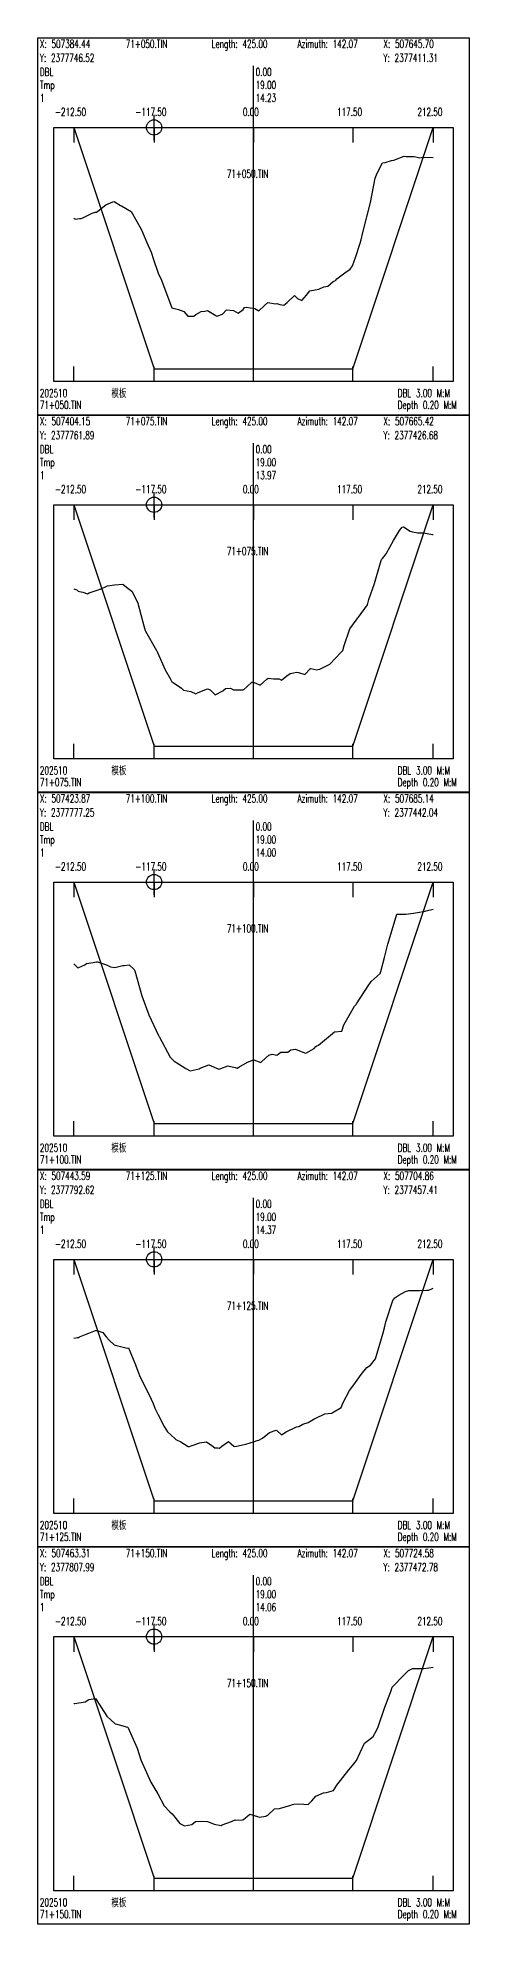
# Model space of a CAD drawing. Extents: x 1 to 194, y -24202 to 0.
# Drawn here: x 1 to 171, y -20341 to -19599 of the extents above; entities that cross this region are included whole.
import ezdxf

# ---------------------------------------------------------------- set-up
doc = ezdxf.new("R2010")
doc.units = 0
doc.header["$MEASUREMENT"] = 0
doc.layers.add('LABELS', color=7, linetype='Continuous')
doc.layers.add('XSECTION', color=7, linetype='Continuous')
doc.styles.get("Standard").update_dxf_attribs({"font": 'txt.shx'})

msp = doc.modelspace()

# ---------------------------------------------------------------- linework, layer by layer
at = {"color": 1}
for p, q in [((41.83, -19634.13), (51.83, -19634.13)), ((46.83, -19639.13), (46.83, -19629.13)), ((41.83, -19782.61), (51.83, -19782.61)), ((46.83, -19787.61), (46.83, -19777.61)), ((41.83, -19931.08), (51.83, -19931.08)), ((46.83, -19936.08), (46.83, -19926.08)), ((41.83, -20079.56), (51.83, -20079.56)), ((46.83, -20084.56), (46.83, -20074.56)), ((41.83, -20228.03), (51.83, -20228.03)), ((46.83, -20233.03), (46.83, -20223.03))]:
    msp.add_line(p, q, dxfattribs=at)
for centre in [(46.83, -19634.13), (46.83, -19782.61), (46.83, -19931.08), (46.83, -20079.56), (46.83, -20228.03)]:
    msp.add_circle(centre, 3, dxfattribs=at)
at = {"layer": 'XSECTION', "color": 0, "linetype": 'Continuous'}
for points in [[(1, -19598.84), (171, -19598.84), (171, -19747.31), (1, -19747.31), (1, -19598.84)], [(86, -19734.13), (86, -19609.9)], [(86, -19734.13), (86, -19609.9)], [(7.3, -19634.13), (164.7, -19634.13), (164.7, -19734.13), (7.3, -19734.13), (7.3, -19634.13)], [(15.17, -19634.13), (15.17, -19640.07)], [(15.17, -19634.13), (46.83, -19729.13)], [(15.17, -19634.13), (46.83, -19729.13)], [(46.83, -19634.13), (46.83, -19640.07)], [(86, -19634.13), (86, -19640.07)], [(125.17, -19634.13), (125.17, -19640.07)], [(125.17, -19729.13), (156.83, -19634.13)], [(125.17, -19729.13), (156.83, -19634.13)], [(156.83, -19634.13), (156.83, -19640.07)], [(15.17, -19734.13), (15.17, -19728.19)], [(46.83, -19734.13), (46.83, -19728.19)], [(46.83, -19729.13), (86, -19729.13)], [(46.83, -19729.13), (46.83, -19729.13)], [(46.83, -19729.13), (86, -19729.13)], [(86, -19734.13), (86, -19728.19)], [(86, -19729.13), (125.17, -19729.13)], [(86, -19729.13), (125.17, -19729.13)], [(125.17, -19734.13), (125.17, -19728.19)], [(125.17, -19729.13), (125.17, -19729.13)], [(156.83, -19734.13), (156.83, -19728.19)], [(1, -19747.32), (171, -19747.32), (171, -19895.78), (1, -19895.78), (1, -19747.32)], [(86, -19882.61), (86, -19758.37)], [(86, -19882.61), (86, -19758.37)], [(7.3, -19782.61), (164.7, -19782.61), (164.7, -19882.61), (7.3, -19882.61), (7.3, -19782.61)], [(15.17, -19782.61), (15.17, -19788.54)], [(15.17, -19782.61), (46.83, -19877.61)], [(15.17, -19782.61), (46.83, -19877.61)], [(46.83, -19782.61), (46.83, -19788.54)], [(86, -19782.61), (86, -19788.54)], [(125.17, -19782.61), (125.17, -19788.54)], [(125.17, -19877.61), (156.83, -19782.61)], [(125.17, -19877.61), (156.83, -19782.61)], [(156.83, -19782.61), (156.83, -19788.54)], [(15.17, -19882.61), (15.17, -19876.67)], [(46.83, -19882.61), (46.83, -19876.67)], [(46.83, -19877.61), (86, -19877.61)], [(46.83, -19877.61), (46.83, -19877.61)], [(46.83, -19877.61), (86, -19877.61)], [(86, -19882.61), (86, -19876.67)], [(86, -19877.61), (125.17, -19877.61)], [(86, -19877.61), (125.17, -19877.61)], [(125.17, -19882.61), (125.17, -19876.67)], [(125.17, -19877.61), (125.17, -19877.61)], [(156.83, -19882.61), (156.83, -19876.67)], [(1, -19895.79), (171, -19895.79), (171, -20044.26), (1, -20044.26), (1, -19895.79)], [(86, -20031.08), (86, -19906.85)], [(86, -20031.08), (86, -19906.85)], [(7.3, -19931.08), (164.7, -19931.08), (164.7, -20031.08), (7.3, -20031.08), (7.3, -19931.08)], [(15.17, -19931.08), (15.17, -19937.02)], [(15.17, -19931.08), (46.83, -20026.08)], [(15.17, -19931.08), (46.83, -20026.08)], [(46.83, -19931.08), (46.83, -19937.02)], [(86, -19931.08), (86, -19937.02)], [(125.17, -19931.08), (125.17, -19937.02)], [(125.17, -20026.08), (156.83, -19931.08)], [(125.17, -20026.08), (156.83, -19931.08)], [(156.83, -19931.08), (156.83, -19937.02)], [(15.17, -20031.08), (15.17, -20025.14)], [(46.83, -20031.08), (46.83, -20025.14)], [(46.83, -20026.08), (86, -20026.08)], [(46.83, -20026.08), (46.83, -20026.08)], [(46.83, -20026.08), (86, -20026.08)], [(86, -20031.08), (86, -20025.14)], [(86, -20026.08), (125.17, -20026.08)], [(86, -20026.08), (125.17, -20026.08)], [(125.17, -20031.08), (125.17, -20025.14)], [(125.17, -20026.08), (125.17, -20026.08)], [(156.83, -20031.08), (156.83, -20025.14)], [(1, -20044.27), (171, -20044.27), (171, -20192.74), (1, -20192.74), (1, -20044.27)], [(86, -20179.56), (86, -20055.32)], [(86, -20179.56), (86, -20055.32)], [(7.3, -20079.56), (164.7, -20079.56), (164.7, -20179.56), (7.3, -20179.56), (7.3, -20079.56)], [(15.17, -20079.56), (15.17, -20085.5)], [(15.17, -20079.56), (46.83, -20174.56)], [(15.17, -20079.56), (46.83, -20174.56)], [(46.83, -20079.56), (46.83, -20085.5)], [(86, -20079.56), (86, -20085.5)], [(125.17, -20079.56), (125.17, -20085.5)], [(125.17, -20174.56), (156.83, -20079.56)], [(125.17, -20174.56), (156.83, -20079.56)], [(156.83, -20079.56), (156.83, -20085.5)], [(15.17, -20179.56), (15.17, -20173.62)], [(46.83, -20179.56), (46.83, -20173.62)], [(46.83, -20174.56), (86, -20174.56)], [(46.83, -20174.56), (46.83, -20174.56)], [(46.83, -20174.56), (86, -20174.56)], [(86, -20179.56), (86, -20173.62)], [(86, -20174.56), (125.17, -20174.56)], [(86, -20174.56), (125.17, -20174.56)], [(125.17, -20179.56), (125.17, -20173.62)], [(125.17, -20174.56), (125.17, -20174.56)], [(156.83, -20179.56), (156.83, -20173.62)], [(1, -20192.75), (171, -20192.75), (171, -20341.21), (1, -20341.21), (1, -20192.75)], [(86, -20328.03), (86, -20203.8)], [(86, -20328.03), (86, -20203.8)], [(7.3, -20228.03), (164.7, -20228.03), (164.7, -20328.03), (7.3, -20328.03), (7.3, -20228.03)], [(15.17, -20228.03), (15.17, -20233.97)], [(15.17, -20228.03), (46.83, -20323.03)], [(15.17, -20228.03), (46.83, -20323.03)], [(46.83, -20228.03), (46.83, -20233.97)], [(86, -20228.03), (86, -20233.97)], [(125.17, -20228.03), (125.17, -20233.97)], [(125.17, -20323.03), (156.83, -20228.03)], [(125.17, -20323.03), (156.83, -20228.03)], [(156.83, -20228.03), (156.83, -20233.97)], [(15.17, -20328.03), (15.17, -20322.1)], [(46.83, -20328.03), (46.83, -20322.1)], [(46.83, -20323.03), (86, -20323.03)], [(46.83, -20323.03), (46.83, -20323.03)], [(46.83, -20323.03), (86, -20323.03)], [(86, -20328.03), (86, -20322.1)], [(86, -20323.03), (125.17, -20323.03)], [(86, -20323.03), (125.17, -20323.03)], [(125.17, -20328.03), (125.17, -20322.1)], [(125.17, -20323.03), (125.17, -20323.03)], [(156.83, -20328.03), (156.83, -20322.1)]]:
    msp.add_lwpolyline(points, dxfattribs=at)
at = {"layer": 'XSECTION', "color": 1, "linetype": 'Continuous'}
for points in [[(15.17, -19669.88), (15.39, -19669.98), (15.88, -19670.28), (17.53, -19670.03), (18.16, -19669.93), (18.55, -19669.78), (22.5, -19667.93), (23.64, -19667.53), (24.2, -19667.43), (24.74, -19667.03), (27.84, -19664.58), (30.59, -19663.38), (31.07, -19663.33), (33.63, -19664.83), (33.85, -19664.93), (34, -19665.03), (37.82, -19667.23), (40.02, -19671.18), (41.92, -19674.48), (44, -19679.38), (45.63, -19683.28), (46.61, -19686.08), (48.48, -19691.53), (49.7, -19694.23), (53.85, -19705.18), (56.47, -19705.78), (58.51, -19706.53), (60.14, -19708.43), (62.5, -19708.38), (63.33, -19707.78), (65.41, -19706.58), (66.82, -19706.43), (67.88, -19706.18), (71.18, -19708.18), (71.36, -19708.23), (71.62, -19708.38), (73.76, -19707.68), (75.38, -19705.98), (78.08, -19706.18), (79.98, -19707.23), (81.88, -19705.73), (82.5, -19705.03), (83.05, -19704.93), (86.5, -19705.33), (88.14, -19706.28), (90.35, -19704.18), (91.67, -19703.03), (94.65, -19703.53), (95.23, -19703.43), (96.35, -19703.83), (98.01, -19704.08), (99.27, -19703.03), (102.16, -19700.33), (103.27, -19701.43), (105.02, -19702.23), (106.92, -19700.13), (108.25, -19698.48), (110.23, -19698.08), (111.71, -19697.78), (113.64, -19696.93), (115.32, -19696.63), (117.42, -19694.78), (118.24, -19694.38), (118.38, -19694.18), (118.8, -19693.73), (121.93, -19691.38), (124.05, -19689.88), (125.04, -19688.63), (126.31, -19684.88), (127.95, -19679.73), (128.45, -19678.38), (129.03, -19675.48), (132.07, -19663.73), (133.92, -19654.13), (134.75, -19652.13), (136.84, -19648.13), (137.81, -19647.93), (140.32, -19647.13), (141.3, -19647.08), (145.34, -19645.48), (146.11, -19645.53), (147.96, -19645.53), (149.16, -19645.58), (149.93, -19645.68), (151.56, -19646.13), (152.83, -19645.88), (156.83, -19645.93)], [(15.17, -19815.71), (16.44, -19816.16), (17, -19816.61), (17.49, -19816.71), (18.77, -19817.01), (20.58, -19817.61), (21.25, -19817.31), (24.88, -19816.11), (25.5, -19815.86), (25.7, -19815.81), (28.51, -19814.56), (31.3, -19814.16), (34.49, -19813.91), (36.02, -19815.11), (38.02, -19816.66), (39.38, -19819.06), (40.39, -19821.36), (42.79, -19830.21), (43.31, -19832.11), (43.43, -19832.41), (47.73, -19839.91), (47.9, -19840.16), (48.22, -19840.81), (51.25, -19847.56), (53.16, -19851.01), (53.88, -19852.36), (54.33, -19852.61), (57.64, -19854.81), (58.4, -19855.61), (61.34, -19856.11), (63.26, -19857.01), (64.22, -19856.46), (67.93, -19855.06), (68.88, -19855.51), (70.96, -19857.41), (73.95, -19855.81), (74.91, -19854.91), (77, -19854.86), (78.07, -19855.46), (81.89, -19855.46), (82.16, -19855.36), (83.43, -19854.21), (85.34, -19852.41), (85.85, -19852.41), (86.87, -19852.81), (88.59, -19853.61), (91.3, -19851.31), (91.83, -19850.81), (93.93, -19851.11), (96.16, -19851.11), (97.01, -19851.61), (99.15, -19849.91), (100.47, -19849.01), (101.72, -19848.76), (102.98, -19848.51), (103.76, -19848.66), (106.21, -19849.41), (108.46, -19847.06), (108.5, -19847.01), (108.51, -19847.01), (108.6, -19847.06), (110.98, -19847.61), (111.41, -19847.51), (112.19, -19847.26), (116.05, -19845.36), (120.48, -19840.61), (121.16, -19840.01), (121.76, -19837.96), (123.95, -19831.41), (126.79, -19827.51), (127.14, -19827.06), (127.41, -19826.81), (130.88, -19821.96), (131.49, -19819.86), (133.72, -19813.61), (135.88, -19805.86), (136.42, -19804.21), (136.79, -19803.81), (138.2, -19801.91), (141.14, -19796.66), (143.53, -19792.71), (144.56, -19791.46), (145.07, -19791.36), (147.73, -19793.06), (148.67, -19793.31), (150.78, -19793.71), (152.97, -19793.61), (156.49, -19794.36), (156.83, -19794.31)], [(15.17, -19963.23), (16.78, -19964.83), (17.22, -19964.68), (19.63, -19963.68), (20.25, -19963.13), (22.83, -19962.78), (24.2, -19962.48), (24.54, -19962.43), (25.77, -19962.93), (28.04, -19963.73), (28.66, -19963.93), (29.62, -19964.43), (31.41, -19964.78), (34.07, -19964.03), (34.58, -19963.93), (35, -19963.93), (37.01, -19963.73), (38.97, -19965.53), (39.23, -19966.08), (42.01, -19975.88), (42.95, -19978.33), (44.81, -19983.38), (48.64, -19991.43), (48.76, -19991.68), (48.9, -19991.93), (53.18, -20000.03), (54.7, -20001.53), (56.49, -20002.63), (59.37, -20004.43), (61.02, -20005.33), (64.54, -20004.58), (64.93, -20004.38), (68.37, -20003.08), (68.37, -20003.08), (72.29, -20004.78), (73.14, -20004.48), (75.91, -20003.38), (78.81, -20004.13), (79.62, -20004.28), (80.26, -20003.88), (83.67, -20001.98), (86.03, -20001.08), (86.1, -20001.08), (86.14, -20001.08), (88.83, -20002.13), (89.28, -20001.68), (92.08, -19999.18), (93.33, -19998.78), (95.17, -19999.18), (96.75, -19998.03), (99.57, -19998.08), (100.76, -19997.08), (102.57, -19996.83), (106.08, -19998.23), (106.65, -19998.48), (109.89, -19996.53), (110.56, -19995.78), (110.97, -19995.58), (111.57, -19995.28), (117.84, -19989.98), (118.04, -19989.98), (120.78, -19989.78), (121.59, -19987.28), (125.73, -19979.93), (126.39, -19979.23), (126.61, -19979.03), (131.48, -19971.58), (131.81, -19970.98), (132.4, -19970.28), (135.83, -19967.08), (136.11, -19966.23), (137.57, -19960.78), (138.76, -19956.08), (138.91, -19955.48), (139.1, -19955.08), (142.46, -19943.78), (145.19, -19943.78), (146.01, -19943.68), (148.96, -19943.33), (150.53, -19943.13), (153.67, -19942.53), (153.98, -19942.48), (156.83, -19941.78)], [(15.17, -20110.61), (16.74, -20110.36), (17.02, -20110.31), (17.51, -20110.06), (20.09, -20109.06), (21.18, -20108.61), (21.82, -20108.36), (23.82, -20107.56), (24.29, -20107.56), (26.7, -20108.36), (27.99, -20110.11), (29.3, -20111.46), (31.15, -20113.21), (32.03, -20113.41), (36.22, -20114.56), (36.77, -20114.41), (39.55, -20121.11), (40.5, -20123.51), (41.41, -20125.91), (44.84, -20132.91), (46.42, -20136.26), (47.19, -20138.16), (48.49, -20140.71), (50.79, -20145.36), (52.08, -20147.46), (54.97, -20150.06), (55.46, -20150.41), (55.69, -20150.56), (57.38, -20151.41), (60.3, -20153.21), (60.83, -20153.21), (61.39, -20152.91), (64.81, -20151.71), (65.6, -20151.66), (67.48, -20151.36), (69.54, -20152.86), (70.82, -20153.76), (71.97, -20153.76), (72.62, -20153.81), (73.49, -20153.06), (76.14, -20151.26), (78.2, -20153.01), (78.62, -20153.21), (79.33, -20153.06), (82.95, -20152.26), (86.45, -20151.26), (87.44, -20150.86), (88.05, -20150.66), (89.52, -20149.91), (92.27, -20147.71), (92.3, -20147.71), (94.9, -20146.76), (95.15, -20146.91), (96.97, -20148.61), (98.81, -20147.41), (102.9, -20145.46), (103.82, -20145.31), (105.41, -20144.36), (107.57, -20143.76), (110.1, -20142.21), (110.31, -20142.16), (110.57, -20142.06), (114.04, -20140.31), (116.71, -20140.06), (116.79, -20140.06), (117.03, -20139.91), (120.52, -20137.81), (121.31, -20135.91), (123.76, -20131.11), (125.18, -20129.46), (126.79, -20127.11), (128.43, -20124.81), (130.67, -20122.06), (132.09, -20121.26), (134.04, -20118.66), (137.08, -20108.51), (137.62, -20106.51), (138.18, -20104.16), (140.9, -20095.71), (141.73, -20094.66), (143.2, -20093.61), (145.87, -20092.21), (147.23, -20091.81), (147.89, -20091.81), (150.48, -20091.81), (151.36, -20091.81), (154.21, -20091.66), (154.94, -20091.71), (155.96, -20091.26), (156.83, -20090.91)], [(15.17, -20254.53), (15.24, -20254.48), (15.36, -20254.38), (15.6, -20254.33), (19.74, -20253.63), (21.08, -20252.73), (23.71, -20252.38), (23.79, -20252.38), (24.02, -20252.73), (28.26, -20259.38), (29.91, -20260.93), (31.48, -20262.38), (32.16, -20262.43), (36.4, -20263.63), (36.46, -20263.68), (40.19, -20271.88), (41.59, -20276.48), (43.87, -20281.48), (45.6, -20285.28), (48.26, -20289.93), (50.79, -20294.63), (52.99, -20296.98), (53.9, -20297.78), (56.96, -20301.58), (58.79, -20302.48), (61.65, -20301.98), (63.09, -20300.73), (65.63, -20300.58), (67.84, -20300.73), (70.19, -20301.68), (70.45, -20301.83), (73.27, -20302.28), (73.6, -20302.08), (77.27, -20300.83), (78.76, -20300.18), (78.85, -20300.23), (81.68, -20300.18), (82.01, -20299.98), (84.59, -20297.88), (87.63, -20298.83), (88.24, -20299.08), (90.04, -20298.83), (90.9, -20298.73), (91.22, -20298.43), (91.6, -20298.28), (94.23, -20295.73), (96.27, -20295.63), (100.67, -20294.28), (101.35, -20294.08), (101.9, -20293.98), (103.75, -20293.83), (105.88, -20293.93), (107.48, -20294.13), (108.95, -20292.58), (110.53, -20290.83), (112.64, -20289.83), (113.59, -20289.43), (114.77, -20289.33), (116.57, -20288.88), (117.51, -20288.53), (118.81, -20286.43), (123.59, -20280.48), (125.05, -20278.73), (126.54, -20276.83), (128.06, -20273.63), (129.71, -20269.93), (131.34, -20268.78), (133.07, -20267.28), (134.56, -20264.68), (135.12, -20263.58), (137.69, -20255.83), (140.08, -20249.58), (140.6, -20247.88), (141.85, -20246.78), (144.12, -20244.28), (147.02, -20241.38), (148.57, -20240.63), (151.34, -20240.63), (153.09, -20240.53), (155.06, -20240.28), (156.83, -20240.03)]]:
    msp.add_lwpolyline(points, dxfattribs=at)

# ---------------------------------------------------------------- texts
at = {"layer": 'LABELS', "color": 0, "width": 0.666667}
for s, height, p in [('Y: 2377746.52', 3.1482, (1.85, -19608.37)), ('X: 507384.44', 3.1482, (1.85, -19602.84)), ('71+050.TIN', 3.148, (35.68, -19602.84)), ('Length: 425.00', 3.1482, (69.51, -19602.84)), ('Azimuth: 142.07', 3.1482, (103.34, -19602.84)), ('Y: 2377411.31', 3.1482, (137.17, -19608.37)), ('X: 507645.70', 3.1482, (137.17, -19602.84)), ('DBL', 3.148, (1.85, -19613.89)), ('0.00', 3.148, (86.85, -19613.89)), ('0.00', 3.148, (86.85, -19613.89)), ('Tmp', 3.148, (1.85, -19619)), ('19.00', 3.148, (86.85, -19619)), ('19.00', 3.148, (86.85, -19619)), ('-212.50', 3.148, (7.82, -19629.63)), ('-117.50', 3.148, (39.49, -19629.63)), ('0.00', 3.148, (81.8, -19629.63)), ('117.50', 3.148, (118.87, -19629.63)), ('212.50', 3.148, (150.54, -19629.63)), ('71+050.TIN', 3.148, (75.5, -19653.94)), ('模板', 3.148, (30.04, -19740.25)), ('DBL 3.00 M:M', 3.1482, (142.81, -19740.25)), ('71+050.TIN', 3.148, (1.85, -19744.93)), ('Depth 0.20 M:M', 3.1482, (142.81, -19744.93)), ('Y: 2377761.89', 3.1482, (1.85, -19756.84)), ('X: 507404.15', 3.1482, (1.85, -19751.32)), ('71+075.TIN', 3.148, (35.68, -19751.32)), ('Length: 425.00', 3.1482, (69.51, -19751.32)), ('Azimuth: 142.07', 3.1482, (103.34, -19751.32)), ('Y: 2377426.68', 3.1482, (137.17, -19756.84)), ('X: 507665.42', 3.1482, (137.17, -19751.32)), ('DBL', 3.148, (1.85, -19762.37)), ('0.00', 3.148, (86.85, -19762.37)), ('0.00', 3.148, (86.85, -19762.37)), ('Tmp', 3.148, (1.85, -19767.47)), ('19.00', 3.148, (86.85, -19767.47)), ('19.00', 3.148, (86.85, -19767.47)), ('-212.50', 3.148, (7.82, -19778.1)), ('-117.50', 3.148, (39.49, -19778.1)), ('0.00', 3.148, (81.8, -19778.1)), ('117.50', 3.148, (118.87, -19778.1)), ('212.50', 3.148, (150.54, -19778.1)), ('71+075.TIN', 3.148, (75.5, -19802.42)), ('模板', 3.148, (30.04, -19888.73)), ('DBL 3.00 M:M', 3.1482, (142.81, -19888.73)), ('71+075.TIN', 3.148, (1.85, -19893.41)), ('Depth 0.20 M:M', 3.1482, (142.81, -19893.41)), ('Y: 2377777.25', 3.1482, (1.85, -19905.32)), ('X: 507423.87', 3.1482, (1.85, -19899.79)), ('71+100.TIN', 3.148, (35.68, -19899.79)), ('Length: 425.00', 3.1482, (69.51, -19899.79)), ('Azimuth: 142.07', 3.1482, (103.34, -19899.79)), ('Y: 2377442.04', 3.1482, (137.17, -19905.32)), ('X: 507685.14', 3.1482, (137.17, -19899.79)), ('DBL', 3.148, (1.85, -19910.85)), ('0.00', 3.148, (86.85, -19910.85)), ('0.00', 3.148, (86.85, -19910.85)), ('Tmp', 3.148, (1.85, -19915.95)), ('19.00', 3.148, (86.85, -19915.95)), ('19.00', 3.148, (86.85, -19915.95)), ('-212.50', 3.148, (7.82, -19926.58)), ('-117.50', 3.148, (39.49, -19926.58)), ('0.00', 3.148, (81.8, -19926.58)), ('117.50', 3.148, (118.87, -19926.58)), ('212.50', 3.148, (150.54, -19926.58)), ('71+100.TIN', 3.148, (75.5, -19950.9)), ('模板', 3.148, (30.04, -20037.21)), ('DBL 3.00 M:M', 3.1482, (142.81, -20037.21)), ('71+100.TIN', 3.148, (1.85, -20041.88)), ('Depth 0.20 M:M', 3.1482, (142.81, -20041.88)), ('Y: 2377792.62', 3.1482, (1.85, -20053.8)), ('X: 507443.59', 3.1482, (1.85, -20048.27)), ('71+125.TIN', 3.148, (35.68, -20048.27)), ('Length: 425.00', 3.1482, (69.51, -20048.27)), ('Azimuth: 142.07', 3.1482, (103.34, -20048.27)), ('Y: 2377457.41', 3.1482, (137.17, -20053.8)), ('X: 507704.86', 3.1482, (137.17, -20048.27)), ('DBL', 3.148, (1.85, -20059.32)), ('0.00', 3.148, (86.85, -20059.32)), ('0.00', 3.148, (86.85, -20059.32)), ('Tmp', 3.148, (1.85, -20064.42)), ('19.00', 3.148, (86.85, -20064.42)), ('19.00', 3.148, (86.85, -20064.42)), ('-212.50', 3.148, (7.82, -20075.05)), ('-117.50', 3.148, (39.49, -20075.05)), ('0.00', 3.148, (81.8, -20075.05)), ('117.50', 3.148, (118.87, -20075.05)), ('212.50', 3.148, (150.54, -20075.05)), ('71+125.TIN', 3.148, (75.5, -20099.37)), ('模板', 3.148, (30.04, -20185.68)), ('DBL 3.00 M:M', 3.1482, (142.81, -20185.68)), ('71+125.TIN', 3.148, (1.85, -20190.36)), ('Depth 0.20 M:M', 3.1482, (142.81, -20190.36)), ('Y: 2377807.99', 3.1482, (1.85, -20202.27)), ('X: 507463.31', 3.1482, (1.85, -20196.75)), ('71+150.TIN', 3.148, (35.68, -20196.75)), ('Length: 425.00', 3.1482, (69.51, -20196.75)), ('Azimuth: 142.07', 3.1482, (103.34, -20196.75)), ('Y: 2377472.78', 3.1482, (137.17, -20202.27)), ('X: 507724.58', 3.1482, (137.17, -20196.75)), ('DBL', 3.148, (1.85, -20207.8)), ('0.00', 3.148, (86.85, -20207.8)), ('0.00', 3.148, (86.85, -20207.8)), ('Tmp', 3.148, (1.85, -20212.9)), ('19.00', 3.148, (86.85, -20212.9)), ('19.00', 3.148, (86.85, -20212.9)), ('-212.50', 3.148, (7.82, -20223.53)), ('-117.50', 3.148, (39.49, -20223.53)), ('0.00', 3.148, (81.8, -20223.53)), ('117.50', 3.148, (118.87, -20223.53)), ('212.50', 3.148, (150.54, -20223.53)), ('71+150.TIN', 3.148, (75.5, -20247.85)), ('模板', 3.148, (30.04, -20334.16)), ('DBL 3.00 M:M', 3.1482, (142.81, -20334.16)), ('71+150.TIN', 3.148, (1.85, -20338.83)), ('Depth 0.20 M:M', 3.1482, (142.81, -20338.83))]:
    msp.add_text(s, height=height, dxfattribs=at).set_placement(p)
at = {"layer": 'LABELS', "color": 1, "width": 0.666667}
for s, height, p in [('1', 3.15, (1.85, -19624.1)), ('14.23', 3.148, (86.85, -19624.1)), ('14.23', 3.148, (86.85, -19624.1)), ('202510', 3.148, (1.85, -19740.25)), ('1', 3.15, (1.85, -19772.57)), ('13.97', 3.148, (86.85, -19772.57)), ('13.97', 3.148, (86.85, -19772.57)), ('202510', 3.148, (1.85, -19888.73)), ('1', 3.15, (1.85, -19921.05)), ('14.00', 3.148, (86.85, -19921.05)), ('14.00', 3.148, (86.85, -19921.05)), ('202510', 3.148, (1.85, -20037.21)), ('1', 3.15, (1.85, -20069.52)), ('14.37', 3.148, (86.85, -20069.52)), ('14.37', 3.148, (86.85, -20069.52)), ('202510', 3.148, (1.85, -20185.68)), ('1', 3.15, (1.85, -20218)), ('14.06', 3.148, (86.85, -20218)), ('14.06', 3.148, (86.85, -20218)), ('202510', 3.148, (1.85, -20334.16))]:
    msp.add_text(s, height=height, dxfattribs=at).set_placement(p)

doc.saveas('drawing.dxf')
